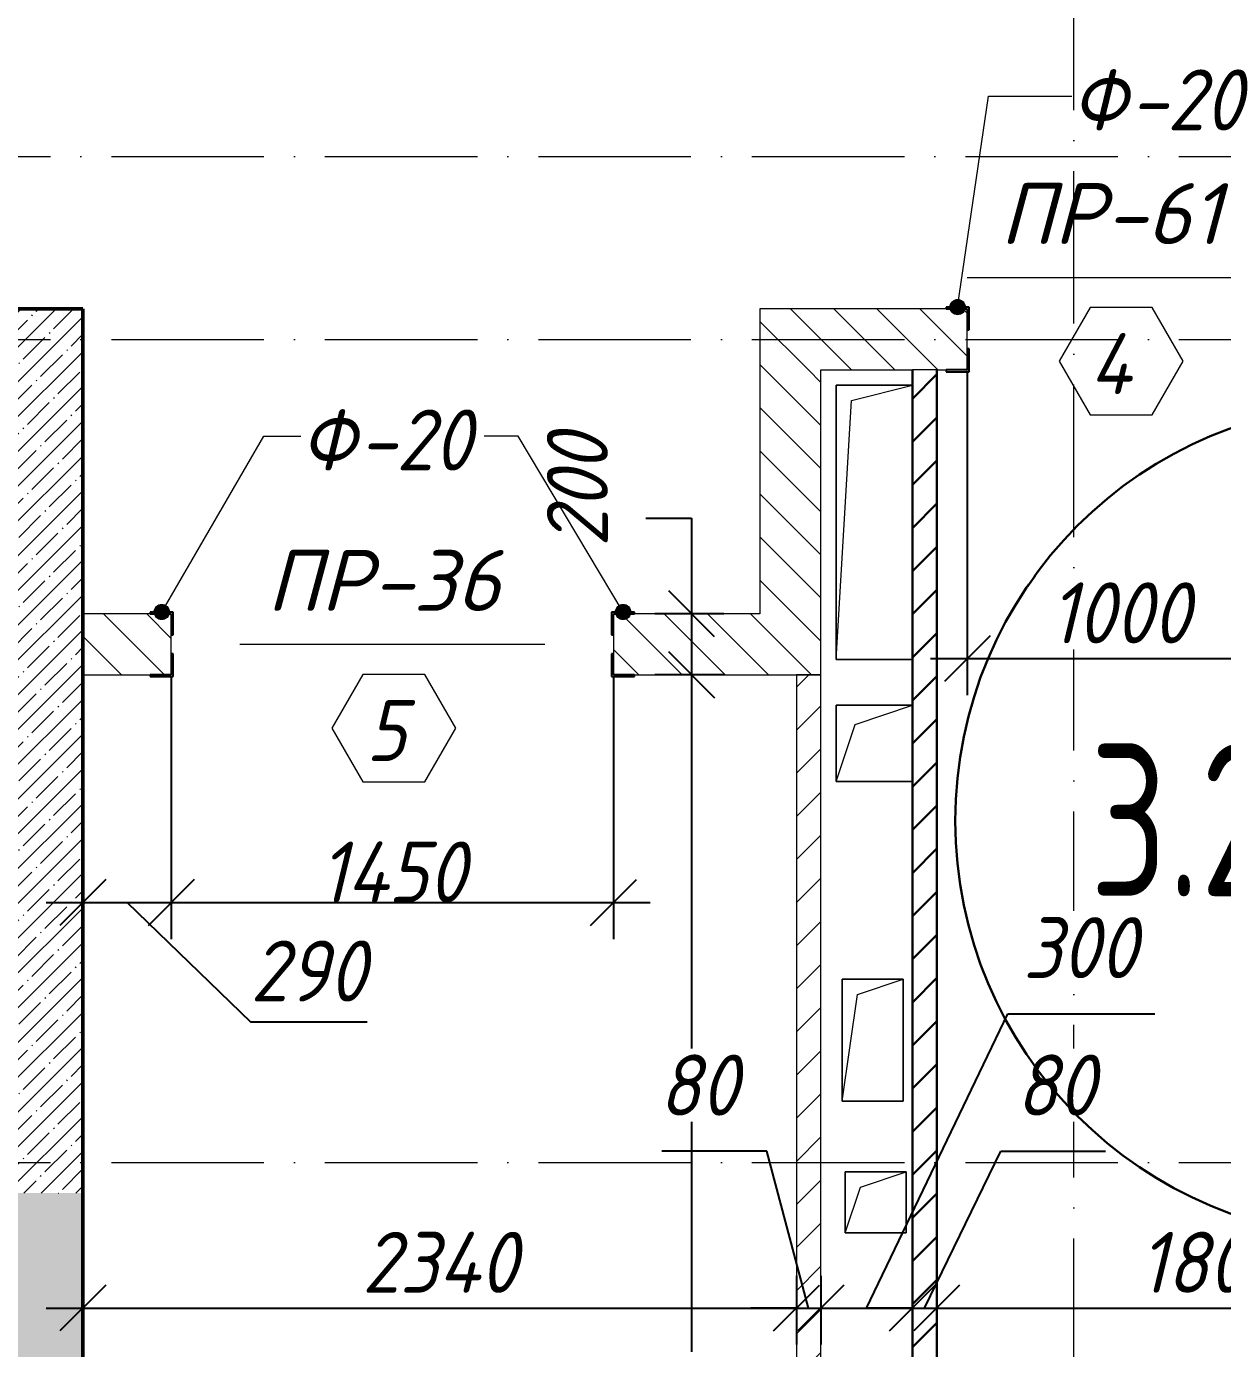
# Model space of a CAD drawing. Header units: millimetres. Extents: x -269418 to 201924, y -5890 to 98643.
# Drawn here: x 89425 to 93347, y 7190 to 11527 of the extents above; entities that cross this region are included whole.
import ezdxf

# ---------------------------------------------------------------- set-up
doc = ezdxf.new("R2010")
doc.units = ezdxf.units.MM
doc.linetypes.add('50_200_ШТРИХ_1Т_ш5_п1_п1_', pattern=[700, 500, -100, 0, -100])
for name, color, linetype, lineweight in [('1) ПГП Зеленый', 2, 'Continuous', 30), ('A-ANNO-DIMS', 7, 'Continuous', 9), ('A-AREA-IDEN', 7, 'Continuous', 9), ('A-DOOR-IDEN', 7, 'Continuous', 9), ('A-FLOR', 7, 'Continuous', 9), ('A-GENM', 7, 'Continuous', 9), ('A-GENM-1', 7, 'Continuous', 25), ('A-GENM-IDEN', 7, 'Continuous', 9), ('A-WALL-3', 7, 'Continuous', 50), ('A-WALL-PATT-2', 7, 'Continuous', 5), ('Оси-1', 7, '50_200_ШТРИХ_1Т_ш5_п1_п1_', 9)]:
    doc.layers.add(name, color=color, linetype=linetype, lineweight=lineweight)
for name, color, linetype, lineweight, true_color in [('A-WALL-4', 7, 'Continuous', 5, 0x008000), ('A-WALL-FNSH-2', 7, 'Continuous', 13, 0xce0000), ('A-WALL-FNSH-3', 7, 'Continuous', 13, 0x008000), ('A-WALL-PATT-1', 7, 'Continuous', 5, 0xce0000), ('A-WALL-PATT-3', 7, 'Continuous', 5, 0x008000)]:
    doc.layers.add(name, color=color, linetype=linetype, lineweight=lineweight, true_color=true_color)
doc.styles.add('ISOCPEUR_I_2', font='isocpeui.ttf', dxfattribs={"width": 0.9, "height": 200})
doc.styles.add('ISOCPEUR_I_4', font='isocpeui.ttf', dxfattribs={"height": 200})
doc.styles.add('СПДС', font='ГОСТ тип А.ttf', dxfattribs={"width": 0.9})
doc.dimstyles.new('ISO-2_0_0_9К_СРЕДНИЙ', dxfattribs={"dimscale": 304.8, "dimtxt": 199.196235, "dimasz": 0.492126, "dimexe": 0.393701, "dimexo": 0, "dimgap": 0, "dimtad": 1, "dimdec": 0, "dimzin": 0, "dimdsep": 46, "dimtxsty": 'ISOCPEUR_I_2', "dimblk1": 'OBLIQUE', "dimblk2": 'OBLIQUE', "dimsah": 1, "dimcen": 0.09, "dimdle": 0.393701, "dimazin": 0, "dimtfac": 1, "dimtdec": 4, "dimtix": 1, "dimtmove": 2, "dimatfit": 3, "dimfxl": 1, "dimtvp": 1, "dimtolj": 1, "dimtzin": 0, "dimarcsym": 2})
doc.dimstyles.new('ISO-2_0_0_9К_СРЕДНИЙ_1', dxfattribs={"dimscale": 304.8, "dimtxt": 199.196235, "dimasz": 0.492126, "dimexe": 0.393701, "dimexo": 0, "dimgap": 0, "dimtad": 1, "dimdec": 0, "dimzin": 0, "dimdsep": 46, "dimtxsty": 'ISOCPEUR_I_2', "dimblk1": 'OBLIQUE', "dimblk2": 'OBLIQUE', "dimsah": 1, "dimcen": 0.09, "dimdle": 0.393701, "dimazin": 0, "dimtfac": 1, "dimtdec": 4, "dimtix": 1, "dimtmove": 1, "dimatfit": 3, "dimfxl": 1, "dimtvp": 1, "dimtolj": 1, "dimtzin": 0, "dimarcsym": 2})
doc.dimstyles.new('ISO-2_0_0_9К_СРЕДНИЙ_2', dxfattribs={"dimscale": 304.8, "dimtxt": 199.196235, "dimasz": 0.492126, "dimexe": 0.393701, "dimexo": 0, "dimgap": 0, "dimtad": 1, "dimdec": 0, "dimzin": 0, "dimdsep": 46, "dimtxsty": 'ISOCPEUR_I_2', "dimblk1": 'OBLIQUE', "dimblk2": 'OBLIQUE', "dimsah": 1, "dimcen": 0.09, "dimdle": 0.393701, "dimazin": 0, "dimtfac": 1, "dimtdec": 4, "dimtix": 1, "dimtmove": 0, "dimatfit": 3, "dimfxl": 1, "dimtvp": 1, "dimtolj": 1, "dimtzin": 0, "dimarcsym": 2})
doc.dimstyles.new('ISO-2_0_0_9К_СРЕДНИЙ_ФОН', dxfattribs={"dimscale": 304.8, "dimtxt": 199.196235, "dimasz": 0.492126, "dimexe": 0.393701, "dimexo": 0, "dimgap": 0.164042, "dimtad": 1, "dimdec": 0, "dimdsep": 46, "dimtxsty": 'ISOCPEUR_I_2', "dimblk1": 'OBLIQUE', "dimblk2": 'OBLIQUE', "dimsah": 1, "dimcen": 0.09, "dimdle": 0.393701, "dimazin": 0, "dimtfac": 1, "dimtdec": 4, "dimtix": 1, "dimtmove": 0, "dimatfit": 3, "dimfxl": 1, "dimtvp": 1, "dimtfill": 1, "dimtolj": 1, "dimtzin": 0, "dimarcsym": 2})
doc.dimstyles.new('ISO-2_0_0_9К_СРЕДНИЙ_ФОН_1', dxfattribs={"dimscale": 304.8, "dimtxt": 199.196235, "dimasz": 0.492126, "dimexe": 0.393701, "dimexo": 0, "dimgap": 0.164042, "dimtad": 1, "dimdec": 0, "dimdsep": 46, "dimtxsty": 'ISOCPEUR_I_2', "dimblk1": 'OBLIQUE', "dimblk2": 'OBLIQUE', "dimsah": 1, "dimcen": 0.09, "dimdle": 0.393701, "dimazin": 0, "dimtfac": 1, "dimtdec": 4, "dimtix": 1, "dimtmove": 1, "dimatfit": 3, "dimfxl": 1, "dimtvp": 1, "dimtfill": 1, "dimtolj": 1, "dimtzin": 0, "dimarcsym": 2})
pattern_1 = [(45, (0, 0), (-70.71068, 70.71068), [])]
pattern_2 = [(45, (0, 0), (-57.024626, 57.024626), []), (45, (57.025, 0), (-57.024626, 57.024626), [100.806, -20.161, 3.353, -16.808])]
pattern_3 = [(135, (0, 0), (-70.71068, -70.71068), [])]

# ---------------------------------------------------------------- blocks, each defined once
blk = doc.blocks.new('AR_Отверстие прямоугольное _в плите_ - AR_Отверстие прямоугольное _в плите_-27108365-АР1_1_Кладочный план 3 этажа')
at = {"layer": 'A-GENM'}
for p, q in [((125, 450), (-125, 450)), ((-125, 450), (-125, -450)), ((-75, 400), (125, 450)), ((-125, -450), (-75, 400)), ((-125, -450), (125, -450))]:
    blk.add_line(p, q, dxfattribs=at)
blk = doc.blocks.new('AR_Отверстие прямоугольное _в плите_ - AR_Отверстие прямоугольное _в плите_-24546047-АР1_1_Кладочный план 3 этажа')
at = {"layer": 'A-GENM'}
for p, q in [((100, 200), (-100, 200)), ((-100, 200), (-100, -200)), ((-50, 150), (100, 200)), ((100, -200), (100, 200)), ((-100, -200), (-50, 150)), ((-100, -200), (100, -200))]:
    blk.add_line(p, q, dxfattribs=at)
blk = doc.blocks.new('AR_Отверстие прямоугольное _в плите_ - AR_Отверстие прямоугольное _в плите_-V37-АР1_1_Кладочный план 3 этажа')
at = {"layer": 'A-GENM'}
for p, q in [((100, 100), (-100, 100)), ((-100, 100), (-100, -100)), ((-50, 50), (100, 100)), ((100, -100), (100, 100)), ((-100, -100), (-50, 50)), ((-100, -100), (100, -100))]:
    blk.add_line(p, q, dxfattribs=at)
blk = doc.blocks.new('AR_Отверстие прямоугольное _в плите_ - AR_Отверстие прямоугольное _в плите_-24524709-АР1_1_Кладочный план 3 этажа')
at = {"layer": 'A-GENM'}
for p, q in [((125, 125), (-125, 125)), ((-125, 125), (-125, -125)), ((-62.5, 62.5), (125, 125)), ((-125, -125), (-62.5, 62.5)), ((-125, -125), (125, -125))]:
    blk.add_line(p, q, dxfattribs=at)
blk = doc.blocks.new('Фахверк_СКБ_Уголок - Ф-20_200х3960 h-28533880-АР1_1_Кладочный план 3 этажа')
at = {"layer": 'A-GENM-1'}
for p, q in [((200, 156), (125, 156)), ((125, 156), (125, 81)), ((131, 81), (131, 150)), ((131, 150), (200, 150)), ((200, 150), (200, 156)), ((125, 81), (131, 81)), ((131, 19), (125, 19)), ((125, 19), (125, -56)), ((131, -50), (131, 19)), ((125, -56), (200, -56)), ((200, -50), (131, -50)), ((200, -56), (200, -50))]:
    blk.add_line(p, q, dxfattribs=at)
blk = doc.blocks.new('_Oblique')
at = {"color": 0, "linetype": 'ByBlock', "lineweight": -2}
blk.add_line((-0.5, -0.5), (0.5, 0.5), dxfattribs=at)
blk = doc.blocks.new('DIMBLOCK82-АР1_1_Кладочный план 3 этажа')
at = {"layer": 'A-ANNO-DIMS', "color": 0, "lineweight": -2, "transparency": 16777216}
for p, q in [((91456, 9914.3), (91606, 9914.3)), ((91606, 9914.3), (91606, 9600)), ((91606, 9720), (91606, 9280)), ((91712.1, 9600), (91486, 9600)), ((91712.1, 9400), (91486, 9400))]:
    blk.add_line(p, q, dxfattribs=at)
at = {"layer": 'Defpoints', "color": 0, "transparency": 16777216}
for p in [(91712.1, 9600), (91606, 9400), (91712.1, 9400)]:
    blk.add_point(p, dxfattribs=at)
at = {"layer": 'A-ANNO-DIMS', "color": 0, "lineweight": -2, "transparency": 16777216, "xscale": 150, "yscale": 150, "zscale": 150}
for p, rotation in [((91606, 9600), 90), ((91606, 9400), 270)]:
    blk.add_blockref('_Oblique', p, dxfattribs=dict(at, rotation=rotation))
at = {"layer": 'A-ANNO-DIMS', "color": 0, "transparency": 16777216, "insert": (91131.5, 9820), "char_height": 200, "width": 455.087, "attachment_point": 1, "rotation": 90, "line_spacing_factor": 1.149209, "style": 'ISOCPEUR_I_2'}
blk.add_mtext('\\A1;200', dxfattribs=at)
blk = doc.blocks.new('DIMBLOCK83-АР1_1_Кладочный план 3 этажа')
at = {"layer": 'A-ANNO-DIMS', "color": 0, "lineweight": -2, "transparency": 16777216}
for p, q in [((91606, 9520), (91606, 7179.7)), ((91712.1, 9400), (91486, 9400)), ((91606, 5060), (91606, 6658)), ((91945.5, 5180), (91486, 5180))]:
    blk.add_line(p, q, dxfattribs=at)
at = {"layer": 'Defpoints', "color": 0, "transparency": 16777216}
for p in [(91712.1, 9400), (91606, 5180), (91945.5, 5180)]:
    blk.add_point(p, dxfattribs=at)
at = {"layer": 'A-ANNO-DIMS', "color": 0, "lineweight": -2, "transparency": 16777216, "xscale": 150, "yscale": 150, "zscale": 150}
for p, rotation in [((91606, 9400), 90), ((91606, 5180), 270)]:
    blk.add_blockref('_Oblique', p, dxfattribs=dict(at, rotation=rotation))
at = {"layer": 'A-ANNO-DIMS', "color": 0, "transparency": 16777216, "insert": (91344.7, 6606.3), "char_height": 200, "width": 625.17, "attachment_point": 1, "rotation": 90, "line_spacing_factor": 1.149209, "style": 'ISOCPEUR_I_2'}
blk.add_mtext('\\A1;4220', dxfattribs=at)
blk = doc.blocks.new('DIMBLOCK86-АР1_1_Кладочный план 3 этажа')
at = {"layer": 'A-ANNO-DIMS', "color": 0, "lineweight": -2, "transparency": 16777216}
for p, q in [((89610, 7429.1), (89610, 7203.1)), ((91950, 7429.1), (91950, 7203.1)), ((89490, 7323.1), (92070, 7323.1))]:
    blk.add_line(p, q, dxfattribs=at)
at = {"layer": 'Defpoints', "color": 0, "transparency": 16777216}
for p in [(89610, 7429.1), (91950, 7429.1), (91950, 7323.1)]:
    blk.add_point(p, dxfattribs=at)
at = {"layer": 'A-ANNO-DIMS', "color": 0, "lineweight": -2, "transparency": 16777216, "xscale": 150, "yscale": 150, "zscale": 150, "rotation": 180}
blk.add_blockref('_Oblique', (89610, 7323.1), dxfattribs=at)
at = {"layer": 'A-ANNO-DIMS', "color": 0, "lineweight": -2, "transparency": 16777216, "xscale": 150, "yscale": 150, "zscale": 150}
blk.add_blockref('_Oblique', (91950, 7323.1), dxfattribs=at)
at = {"layer": 'A-ANNO-DIMS', "color": 0, "transparency": 16777216, "insert": (90780, 7473.1), "char_height": 200, "width": 625.17, "attachment_point": 5, "style": 'ISOCPEUR_I_2', "bg_fill": 3, "box_fill_scale": 1.1, "bg_fill_color": 256, "bg_fill_true_color": 13158600, "bg_fill_transparency": 0}
blk.add_mtext('\\A1;2340', dxfattribs=at)
blk = doc.blocks.new('DIMBLOCK87-АР1_1_Кладочный план 3 этажа')
at = {"layer": 'A-ANNO-DIMS', "color": 0, "lineweight": -2, "transparency": 16777216}
for p, q in [((91852.4, 7837.8), (91508.6, 7837.8)), ((91990, 7323.1), (91852.4, 7837.8)), ((91950, 7429.1), (91950, 7203.1)), ((92030, 7429.1), (92030, 7203.1)), ((91950, 7323.1), (91800, 7323.1)), ((91950, 7323.1), (92030, 7323.1)), ((91950, 7323.1), (92030, 7323.1)), ((92030, 7323.1), (92180, 7323.1))]:
    blk.add_line(p, q, dxfattribs=at)
at = {"layer": 'Defpoints', "color": 0, "transparency": 16777216}
for p in [(91950, 7429.1), (92030, 7429.1), (92030, 7323.1)]:
    blk.add_point(p, dxfattribs=at)
at = {"layer": 'A-ANNO-DIMS', "color": 0, "lineweight": -2, "transparency": 16777216, "xscale": 150, "yscale": 150, "zscale": 150}
blk.add_blockref('_Oblique', (91950, 7323.1), dxfattribs=at)
at = {"layer": 'A-ANNO-DIMS', "color": 0, "lineweight": -2, "transparency": 16777216, "xscale": 150, "yscale": 150, "zscale": 150, "rotation": 180}
blk.add_blockref('_Oblique', (92030, 7323.1), dxfattribs=at)
at = {"layer": 'A-ANNO-DIMS', "color": 0, "transparency": 16777216, "insert": (91499, 8154.4), "char_height": 200, "width": 303.391, "attachment_point": 1, "line_spacing_factor": 1.149209, "style": 'ISOCPEUR_I_2', "bg_fill": 3, "box_fill_scale": 1.1, "bg_fill_color": 256, "bg_fill_true_color": 13158600, "bg_fill_transparency": 0}
blk.add_mtext('\\A1;80', dxfattribs=at)
blk = doc.blocks.new('DIMBLOCK88-АР1_1_Кладочный план 3 этажа')
at = {"layer": 'A-ANNO-DIMS', "color": 0, "lineweight": -2, "transparency": 16777216}
for p, q in [((92180, 7323.1), (92642.9, 8288.5)), ((92642.9, 8288.5), (93125.3, 8288.5)), ((92030, 7429.1), (92030, 7203.1)), ((92330, 7429.1), (92330, 7203.1)), ((91910, 7323.1), (92450, 7323.1))]:
    blk.add_line(p, q, dxfattribs=at)
at = {"layer": 'Defpoints', "color": 0, "transparency": 16777216}
for p in [(92030, 7429.1), (92330, 7429.1), (92330, 7323.1)]:
    blk.add_point(p, dxfattribs=at)
at = {"layer": 'A-ANNO-DIMS', "color": 0, "lineweight": -2, "transparency": 16777216, "xscale": 150, "yscale": 150, "zscale": 150, "rotation": 180}
blk.add_blockref('_Oblique', (92030, 7323.1), dxfattribs=at)
at = {"layer": 'A-ANNO-DIMS', "color": 0, "lineweight": -2, "transparency": 16777216, "xscale": 150, "yscale": 150, "zscale": 150}
blk.add_blockref('_Oblique', (92330, 7323.1), dxfattribs=at)
at = {"layer": 'A-ANNO-DIMS', "color": 0, "transparency": 16777216, "insert": (92692.9, 8605.2), "char_height": 200, "width": 455.087, "attachment_point": 1, "line_spacing_factor": 1.149209, "style": 'ISOCPEUR_I_2', "bg_fill": 3, "box_fill_scale": 1.1, "bg_fill_color": 256, "bg_fill_true_color": 13158600, "bg_fill_transparency": 0}
blk.add_mtext('\\A1;300', dxfattribs=at)
blk = doc.blocks.new('DIMBLOCK89-АР1_1_Кладочный план 3 этажа')
at = {"layer": 'A-ANNO-DIMS', "color": 0, "lineweight": -2, "transparency": 16777216}
for p, q in [((92370, 7323.1), (92619.9, 7837.8)), ((92619.9, 7837.8), (92963.7, 7837.8)), ((92330, 7429.1), (92330, 7203.1)), ((92410, 7429.1), (92410, 7203.1)), ((92330, 7323.1), (92180, 7323.1)), ((92330, 7323.1), (92410, 7323.1)), ((92330, 7323.1), (92410, 7323.1)), ((92410, 7323.1), (92560, 7323.1))]:
    blk.add_line(p, q, dxfattribs=at)
at = {"layer": 'Defpoints', "color": 0, "transparency": 16777216}
for p in [(92330, 7429.1), (92410, 7429.1), (92410, 7323.1)]:
    blk.add_point(p, dxfattribs=at)
at = {"layer": 'A-ANNO-DIMS', "color": 0, "lineweight": -2, "transparency": 16777216, "xscale": 150, "yscale": 150, "zscale": 150}
blk.add_blockref('_Oblique', (92330, 7323.1), dxfattribs=at)
at = {"layer": 'A-ANNO-DIMS', "color": 0, "lineweight": -2, "transparency": 16777216, "xscale": 150, "yscale": 150, "zscale": 150, "rotation": 180}
blk.add_blockref('_Oblique', (92410, 7323.1), dxfattribs=at)
at = {"layer": 'A-ANNO-DIMS', "color": 0, "transparency": 16777216, "insert": (92669.9, 8154.4), "char_height": 200, "width": 303.391, "attachment_point": 1, "line_spacing_factor": 1.149209, "style": 'ISOCPEUR_I_2', "bg_fill": 3, "box_fill_scale": 1.1, "bg_fill_color": 256, "bg_fill_true_color": 13158600, "bg_fill_transparency": 0}
blk.add_mtext('\\A1;80', dxfattribs=at)
blk = doc.blocks.new('DIMBLOCK90-АР1_1_Кладочный план 3 этажа')
at = {"layer": 'A-ANNO-DIMS', "color": 0, "lineweight": -2, "transparency": 16777216}
for p, q in [((92410, 7429.1), (92410, 7203.1)), ((94210, 7429.1), (94210, 7203.1)), ((92290, 7323.1), (94330, 7323.1))]:
    blk.add_line(p, q, dxfattribs=at)
at = {"layer": 'Defpoints', "color": 0, "transparency": 16777216}
for p in [(92410, 7429.1), (94210, 7429.1), (94210, 7323.1)]:
    blk.add_point(p, dxfattribs=at)
at = {"layer": 'A-ANNO-DIMS', "color": 0, "lineweight": -2, "transparency": 16777216, "xscale": 150, "yscale": 150, "zscale": 150, "rotation": 180}
blk.add_blockref('_Oblique', (92410, 7323.1), dxfattribs=at)
at = {"layer": 'A-ANNO-DIMS', "color": 0, "lineweight": -2, "transparency": 16777216, "xscale": 150, "yscale": 150, "zscale": 150}
blk.add_blockref('_Oblique', (94210, 7323.1), dxfattribs=at)
at = {"layer": 'A-ANNO-DIMS', "color": 0, "transparency": 16777216, "insert": (93310, 7473.1), "char_height": 200, "width": 560.814, "attachment_point": 5, "style": 'ISOCPEUR_I_2', "bg_fill": 3, "box_fill_scale": 1.1, "bg_fill_color": 256, "bg_fill_true_color": 13158600, "bg_fill_transparency": 0}
blk.add_mtext('\\A1;1800', dxfattribs=at)
blk = doc.blocks.new('DIMBLOCK106-АР1_1_Кладочный план 3 этажа')
at = {"layer": 'A-ANNO-DIMS', "color": 0, "lineweight": -2, "transparency": 16777216}
for p, q in [((92510, 10397), (92510, 9333.2)), ((93510, 10400), (93510, 9333.2)), ((92390, 9453.2), (93630, 9453.2))]:
    blk.add_line(p, q, dxfattribs=at)
at = {"layer": 'Defpoints', "color": 0, "transparency": 16777216}
for p in [(92510, 10397), (93510, 10400), (93510, 9453.2)]:
    blk.add_point(p, dxfattribs=at)
at = {"layer": 'A-ANNO-DIMS', "color": 0, "lineweight": -2, "transparency": 16777216, "xscale": 150, "yscale": 150, "zscale": 150, "rotation": 180}
blk.add_blockref('_Oblique', (92510, 9453.2), dxfattribs=at)
at = {"layer": 'A-ANNO-DIMS', "color": 0, "lineweight": -2, "transparency": 16777216, "xscale": 150, "yscale": 150, "zscale": 150}
blk.add_blockref('_Oblique', (93510, 9453.2), dxfattribs=at)
at = {"layer": 'A-ANNO-DIMS', "color": 0, "transparency": 16777216, "insert": (93010, 9603.2), "char_height": 200, "width": 560.814, "attachment_point": 5, "style": 'ISOCPEUR_I_2', "bg_fill": 3, "box_fill_scale": 1.1, "bg_fill_color": 256, "bg_fill_true_color": 13158600, "bg_fill_transparency": 0}
blk.add_mtext('\\A1;1000', dxfattribs=at)
blk = doc.blocks.new('DIMBLOCK136-АР1_1_Кладочный план 3 этажа')
at = {"layer": 'A-ANNO-DIMS', "color": 0, "lineweight": -2, "transparency": 16777216}
for p, q in [((89900, 9392), (89900, 8533.2)), ((89610, 8759.3), (89610, 8533.2)), ((89490, 8653.2), (90020, 8653.2)), ((89755, 8653.2), (90159.4, 8262)), ((90159.4, 8262), (90541.8, 8262))]:
    blk.add_line(p, q, dxfattribs=at)
at = {"layer": 'Defpoints', "color": 0, "transparency": 16777216}
for p in [(89900, 9392), (89610, 8759.3), (89900, 8653.2)]:
    blk.add_point(p, dxfattribs=at)
at = {"layer": 'A-ANNO-DIMS', "color": 0, "lineweight": -2, "transparency": 16777216, "xscale": 150, "yscale": 150, "zscale": 150, "rotation": 180}
blk.add_blockref('_Oblique', (89610, 8653.2), dxfattribs=at)
at = {"layer": 'A-ANNO-DIMS', "color": 0, "lineweight": -2, "transparency": 16777216, "xscale": 150, "yscale": 150, "zscale": 150}
blk.add_blockref('_Oblique', (89900, 8653.2), dxfattribs=at)
at = {"layer": 'A-ANNO-DIMS', "color": 0, "transparency": 16777216, "insert": (90159.4, 8528.6), "char_height": 200, "width": 455.087, "attachment_point": 1, "line_spacing_factor": 1.149209, "style": 'ISOCPEUR_I_2'}
blk.add_mtext('\\A1;290', dxfattribs=at)
blk = doc.blocks.new('DIMBLOCK137-АР1_1_Кладочный план 3 этажа')
at = {"layer": 'A-ANNO-DIMS', "color": 0, "lineweight": -2, "transparency": 16777216}
for p, q in [((89900, 9392), (89900, 8533.2)), ((91350, 9392), (91350, 8533.2)), ((89780, 8653.2), (91470, 8653.2))]:
    blk.add_line(p, q, dxfattribs=at)
at = {"layer": 'Defpoints', "color": 0, "transparency": 16777216}
for p in [(89900, 9392), (91350, 9392), (91350, 8653.2)]:
    blk.add_point(p, dxfattribs=at)
at = {"layer": 'A-ANNO-DIMS', "color": 0, "lineweight": -2, "transparency": 16777216, "xscale": 150, "yscale": 150, "zscale": 150, "rotation": 180}
blk.add_blockref('_Oblique', (89900, 8653.2), dxfattribs=at)
at = {"layer": 'A-ANNO-DIMS', "color": 0, "lineweight": -2, "transparency": 16777216, "xscale": 150, "yscale": 150, "zscale": 150}
blk.add_blockref('_Oblique', (91350, 8653.2), dxfattribs=at)
at = {"layer": 'A-ANNO-DIMS', "color": 0, "transparency": 16777216, "insert": (90625, 8753.2), "char_height": 200, "width": 579.201, "attachment_point": 5, "style": 'ISOCPEUR_I_2'}
blk.add_mtext('\\A1;1450', dxfattribs=at)
blk = doc.blocks.new('AAR_СКБ_Марка_Двери_Перемычка и проем - Марка перемычки и проема-25306769-АР1_1_Кладочный план 3 этажа')
at = {"layer": 'A-DOOR-IDEN'}
for p, q in [((-5, 0), (5, 0)), ((-0.968, -0.984), (-1.986, -2.747)), ((1.067, -0.984), (-0.968, -0.984)), ((2.085, -2.747), (1.067, -0.984)), ((-1.986, -2.747), (-0.968, -4.509)), ((1.067, -4.509), (2.085, -2.747)), ((-0.968, -4.509), (1.067, -4.509))]:
    blk.add_line(p, q, dxfattribs=at)

msp = doc.modelspace()

# ---------------------------------------------------------------- hatches: boundary and pattern name
at = {"layer": '1) ПГП Зеленый'}
h = msp.add_hatch(dxfattribs=at)
h.set_pattern_fill('FP_5', color=256, style=0, pattern_type=2)
h.set_pattern_definition(pattern_1)
h.paths.add_polyline_path([(92330, 6700), (92410, 6700), (92410, 10400), (92330, 10400), (92330, 8081.9)], flags=0)
at = {"layer": 'A-GENM-IDEN'}
h = msp.add_hatch(color=256, dxfattribs=at)
edge = h.paths.add_edge_path(flags=0)
edge.add_arc((92478.5, 10606), 25, 0, 360)
h = msp.add_hatch(color=256, dxfattribs=at)
edge = h.paths.add_edge_path(flags=0)
edge.add_arc((89868.5, 9606), 25, 0, 360)
h = msp.add_hatch(color=256, dxfattribs=at)
edge = h.paths.add_edge_path(flags=0)
edge.add_arc((91381.5, 9606), 25, 0, 360)
at = {"layer": 'A-WALL-PATT-1'}
h = msp.add_hatch(dxfattribs=at)
h.set_pattern_fill('FP_1', color=256, style=0, pattern_type=2)
h.set_pattern_definition(pattern_3)
h.paths.add_polyline_path([(107130, 10400), (107130, 10600), (105096, 10600), (105096, 10400), (105165, 10400)], flags=0)
h.paths.add_polyline_path([(101831.3, 10400), (103645, 10400), (103645, 10600), (101610, 10600), (101610, 10400)], flags=0)
h.paths.add_polyline_path([(94210, 10400), (94210, 10600), (93510, 10600), (93510, 10400), (93708.2, 10400)], flags=0)
h.paths.add_polyline_path([(91830, 10400), (92510, 10400), (92510, 10600), (91830, 10600)], flags=0)
h = msp.add_hatch(dxfattribs=at)
h.set_pattern_fill('FP_1', color=256, style=0, pattern_type=2)
h.set_pattern_definition(pattern_3)
h.paths.add_polyline_path([(91830, 9600), (92030, 9600), (92030, 10400), (91830, 10400)], flags=0)
h = msp.add_hatch(dxfattribs=at)
h.set_pattern_fill('FP_1', color=256, style=0, pattern_type=2)
h.set_pattern_definition(pattern_3)
h.paths.add_polyline_path([(89610, 9400), (89900, 9400), (89900, 9600), (89610, 9600), (89610, 9511.9)], flags=0)
h.paths.add_polyline_path([(91419, 9400), (92030, 9400), (92030, 9600), (91350, 9600), (91350, 9400)], flags=0)
at = {"layer": 'A-WALL-PATT-2'}
h = msp.add_hatch(dxfattribs=at)
h.set_pattern_fill('FP_4', color=256, style=0, pattern_type=2)
h.set_pattern_definition(pattern_2)
h.paths.add_polyline_path([(89360, 7700), (89610, 7700), (89610, 10600), (89360, 10600), (89360, 9511.9)], flags=0)
h = msp.add_hatch(dxfattribs=at)
h.set_pattern_fill('FP_4', color=256, style=0, pattern_type=2)
h.set_pattern_definition(pattern_2)
h.paths.add_polyline_path([(89360, 100), (89610, 100), (89610, 7700), (89360, 7700), (89360, 932.1)], flags=0)
at = {"layer": 'A-WALL-PATT-3'}
h = msp.add_hatch(dxfattribs=at)
h.set_pattern_fill('FP_5', color=256, style=0, pattern_type=2)
h.set_pattern_definition(pattern_1)
h.paths.add_polyline_path([(92030, 100), (92030, 3690), (92022.6, 3690), (92022.6, 3725.5), (91957.4, 3725.5), (91957.4, 3690), (91950, 3690), (91950, 106), (91999, 106), (91999, 100)], flags=0)
h.paths.add_polyline_path([(91957.4, 5184.5), (92022.6, 5184.5), (92022.6, 5220), (92030, 5220), (92030, 9400), (91950, 9400), (91950, 5220), (91957.4, 5220)], flags=0)

# ---------------------------------------------------------------- linework, layer by layer
at = {"layer": '1) ПГП Зеленый'}
for p, q in [((92330, 10400), (92330, 6700)), ((92410, 6700), (92410, 10400))]:
    msp.add_line(p, q, dxfattribs=at)
at = {"layer": 'A-FLOR'}
for p, q in [((92080, 10350), (92330, 10350)), ((92080, 9450), (92080, 10350)), ((92330, 9450), (92080, 9450)), ((92080, 9300), (92330, 9300)), ((92080, 9050), (92080, 9300)), ((92330, 9050), (92080, 9050)), ((92100, 8402), (92300, 8402)), ((92100, 8002), (92100, 8402)), ((92300, 8402), (92300, 8002)), ((92300, 8002), (92100, 8002)), ((92110, 7770), (92310, 7770)), ((92110, 7570), (92110, 7770)), ((92310, 7770), (92310, 7570)), ((92310, 7570), (92110, 7570))]:
    msp.add_line(p, q, dxfattribs=at)
at = {"layer": 'A-GENM-IDEN'}
for p, q in [((92478.5, 10606), (92579.8, 11297.9)), ((92579.8, 11297.9), (92852.6, 11297.9)), ((89868.5, 9606), (90203.9, 10182.6)), ((90203.9, 10182.6), (90324.3, 10182.6)), ((91037.1, 10182.6), (90925.7, 10182.6)), ((91381.5, 9606), (91037.1, 10182.6))]:
    msp.add_line(p, q, dxfattribs=at)
for centre in [(92478.5, 10606), (89868.5, 9606), (91381.5, 9606)]:
    msp.add_circle(centre, 25, dxfattribs=at)
at = {"layer": 'A-WALL-3'}
for p, q in [((89610, 10600), (89360, 10600)), ((89610, 150), (89610, 10600))]:
    msp.add_line(p, q, dxfattribs=at)
at = {"layer": 'A-WALL-4'}
msp.add_line((92410, 10400), (92330, 10400), dxfattribs=at)
at = {"layer": 'A-WALL-FNSH-2'}
for p, q in [((92441, 10600), (91830, 10600)), ((91830, 10600), (91830, 9600)), ((92510, 10469), (92510, 10531)), ((92030, 10400), (92330, 10400)), ((92030, 9400), (92030, 10400)), ((92410, 10400), (92441, 10400)), ((89831, 9600), (89610, 9600)), ((91830, 9600), (91419, 9600)), ((89900, 9469), (89900, 9531)), ((91350, 9531), (91350, 9469)), ((89610, 9400), (89831, 9400)), ((91419, 9400), (92030, 9400))]:
    msp.add_line(p, q, dxfattribs=at)
at = {"layer": 'A-WALL-FNSH-3'}
for p, q in [((91950, 9400), (91950, 5220)), ((92030, 9400), (91950, 9400)), ((92030, 6700), (92030, 9400))]:
    msp.add_line(p, q, dxfattribs=at)
at = {"layer": 'Оси-1'}
for p, q in [((92860, -4150), (92860, 28636.9)), ((-6210, 11100), (125951.6, 11100)), ((-6210, 10500), (125951.6, 10500)), ((-6210, 7800), (125951.6, 7800))]:
    msp.add_line(p, q, dxfattribs=at)

# ---------------------------------------------------------------- block references
at = {"layer": 'A-DOOR-IDEN', "xscale": 99.99999999999993, "yscale": 99.99999999999993, "zscale": 99.99999999999993}
msp.add_blockref('AAR_СКБ_Марка_Двери_Перемычка и проем - Марка перемычки и проема-25306769-АР1_1_Кладочный план 3 этажа', (90625, 9500), dxfattribs=at)
at = {"layer": 'A-GENM'}
for name, p in [('AR_Отверстие прямоугольное _в плите_ - AR_Отверстие прямоугольное _в плите_-27108365-АР1_1_Кладочный план 3 этажа', (92205, 9900)), ('AR_Отверстие прямоугольное _в плите_ - AR_Отверстие прямоугольное _в плите_-24524709-АР1_1_Кладочный план 3 этажа', (92205, 9175)), ('AR_Отверстие прямоугольное _в плите_ - AR_Отверстие прямоугольное _в плите_-24546047-АР1_1_Кладочный план 3 этажа', (92200, 8202)), ('AR_Отверстие прямоугольное _в плите_ - AR_Отверстие прямоугольное _в плите_-V37-АР1_1_Кладочный план 3 этажа', (92210, 7670))]:
    msp.add_blockref(name, p, dxfattribs=at)
at = {"layer": 'A-GENM-1', "rotation": 180}
for p in [(92641, 10550), (90031, 9550)]:
    msp.add_blockref('Фахверк_СКБ_Уголок - Ф-20_200х3960 h-28533880-АР1_1_Кладочный план 3 этажа', p, dxfattribs=at)
at = {"layer": 'A-GENM-1'}
msp.add_blockref('Фахверк_СКБ_Уголок - Ф-20_200х3960 h-28533880-АР1_1_Кладочный план 3 этажа', (91219, 9450), dxfattribs=at)

# ---------------------------------------------------------------- texts
at = {"layer": 'A-AREA-IDEN', "insert": (92911.8, 9173.7), "char_height": 500, "width": 1370.886, "attachment_point": 1, "style": 'СПДС'}
msp.add_mtext('3.24', dxfattribs=at)
at = {"layer": 'A-DOOR-IDEN', "insert": (90538.8, 9317.4), "char_height": 200, "width": 158.734, "attachment_point": 1, "style": 'ISOCPEUR_I_2'}
msp.add_mtext('\\fISOCPEUR|b0|i1|c204|p34|;\\W.9;5', dxfattribs=at)
at = {"layer": 'A-GENM-IDEN', "char_height": 200, "attachment_point": 1}
for s, insert, width, style in [('\\fISOCPEUR|b0|i1|c204|p34|;\\W.9;Ф', (92852.6, 11385.5), 230.886, 'ISOCPEUR_I_2'), ('\\fISOCPEUR|b0|i1|c204|p34|;\\W.9;Ф', (92852.6, 11385.5), 230.886, 'ISOCPEUR_I_2'), ('-20', (93043.1, 11385.5), 476.202, 'ISOCPEUR_I_2'), ('-20', (93043.1, 11385.5), 476.202, 'ISOCPEUR_I_2'), ('ПР', (92617.2, 11012.6), 416.877, 'ISOCPEUR_I_4'), ('-61', (92961.2, 11012.6), 481.012, 'ISOCPEUR_I_4'), ('\\fISOCPEUR|b0|i1|c204|p34|;\\W.9;Ф', (90324.3, 10270.2), 230.886, 'ISOCPEUR_I_2'), ('\\fISOCPEUR|b0|i1|c204|p34|;\\W.9;Ф', (90324.3, 10270.2), 230.886, 'ISOCPEUR_I_2'), ('-20', (90514.8, 10270.2), 476.202, 'ISOCPEUR_I_2'), ('-20', (90514.8, 10270.2), 476.202, 'ISOCPEUR_I_2'), ('ПР', (90212.7, 9809.3), 416.877, 'ISOCPEUR_I_4'), ('-36', (90556.7, 9809.3), 529.114, 'ISOCPEUR_I_4')]:
    msp.add_mtext(s, dxfattribs=dict(at, insert=insert, width=width, style=style))

# ---------------------------------------------------------------- dimensions: what is measured, and where the dimension line sits
at = {"layer": 'A-ANNO-DIMS'}
for base, p1, p2, dimstyle, override, picture, middle in [((91606, 9400), (91712.1, 9600), (91712.1, 9400), 'ISO-2_0_0_9К_СРЕДНИЙ_1', {"dimpost": '<>', "dimfxl": 200}, 'DIMBLOCK82-АР1_1_Кладочный план 3 этажа', (91478.1, 9914.3)), ((91606, 5180), (91712.1, 9400), (91945.5, 5180), 'ISO-2_0_0_9К_СРЕДНИЙ', {"dimpost": '<>', "dimfxl": 4226.453142}, 'DIMBLOCK83-АР1_1_Кладочный план 3 этажа', (91478.1, 6918.8))]:
    dim = msp.add_linear_dim(base=base, p1=p1, p2=p2, angle=90, dimstyle=dimstyle, override=override, dxfattribs=at)
    dim.commit()
    dim.dimension.update_dxf_attribs({"geometry": picture, "text_midpoint": middle, "dimtype": 160, "text_rotation": 90})
dim = msp.add_linear_dim(base=(89900, 8653.2), p1=(89610, 8759.3), p2=(89900, 9392), dimstyle='ISO-2_0_0_9К_СРЕДНИЙ_1', override={"dimpost": '<>', "dimfxl": 696.029157}, dxfattribs=at)
dim.commit()
dim.dimension.update_dxf_attribs({"geometry": 'DIMBLOCK136-АР1_1_Кладочный план 3 этажа', "text_midpoint": (90159.4, 8262), "dimtype": 160})
dim = msp.add_linear_dim(base=(91350, 8653.2), p1=(89900, 9392), p2=(91350, 9392), dimstyle='ISO-2_0_0_9К_СРЕДНИЙ_2', override={"dimpost": '<>', "dimfxl": 1450}, dxfattribs=at)
dim.commit()
dim.dimension.update_dxf_attribs({"geometry": 'DIMBLOCK137-АР1_1_Кладочный план 3 этажа', "text_midpoint": (90625, 8753.2)})

# ---------------------------------------------------------------- next in the draw order: dimensions: what is measured, and where the dimension line sits
for base, p1, p2, override, picture, middle in [((93510, 9453.2), (92510, 10397), (93510, 10400), {"dimpost": '<>', "dimfxl": 1000.004645}, 'DIMBLOCK106-АР1_1_Кладочный план 3 этажа', (93010, 9603.2)), ((91950, 7323.1), (89610, 7429.1), (91950, 7429.1), {"dimpost": '<>', "dimfxl": 2340}, 'DIMBLOCK86-АР1_1_Кладочный план 3 этажа', (90780, 7473.1))]:
    dim = msp.add_linear_dim(base=base, p1=p1, p2=p2, dimstyle='ISO-2_0_0_9К_СРЕДНИЙ_ФОН', override=override, dxfattribs=at)
    dim.commit()
    dim.dimension.update_dxf_attribs({"geometry": picture, "text_midpoint": middle})

# ---------------------------------------------------------------- next in the draw order: block references
at = {"layer": 'A-DOOR-IDEN', "xscale": 99.99999999999993, "yscale": 99.99999999999993, "zscale": 99.99999999999993}
msp.add_blockref('AAR_СКБ_Марка_Двери_Перемычка и проем - Марка перемычки и проема-25306769-АР1_1_Кладочный план 3 этажа', (93010, 10703.3), dxfattribs=at)

# ---------------------------------------------------------------- next in the draw order: texts
at = {"layer": 'A-DOOR-IDEN', "insert": (92911.7, 10520.7), "char_height": 200, "width": 187.595, "attachment_point": 1, "style": 'ISOCPEUR_I_2'}
msp.add_mtext('\\fISOCPEUR|b0|i1|c204|p34|;\\W.9;4', dxfattribs=at)

# ---------------------------------------------------------------- next in the draw order: dimensions: what is measured, and where the dimension line sits
at = {"layer": 'A-ANNO-DIMS'}
dim = msp.add_linear_dim(base=(92030, 7323.1), p1=(91950, 7429.1), p2=(92030, 7429.1), dimstyle='ISO-2_0_0_9К_СРЕДНИЙ_ФОН_1', override={"dimpost": '<>', "dimfxl": 80}, dxfattribs=at)
dim.commit()
dim.dimension.update_dxf_attribs({"geometry": 'DIMBLOCK87-АР1_1_Кладочный план 3 этажа', "text_midpoint": (91802.4, 7837.8), "dimtype": 160})

# ---------------------------------------------------------------- next in the draw order: dimensions: what is measured, and where the dimension line sits
dim = msp.add_linear_dim(base=(92330, 7323.1), p1=(92030, 7429.1), p2=(92330, 7429.1), dimstyle='ISO-2_0_0_9К_СРЕДНИЙ_ФОН_1', override={"dimpost": '<>', "dimfxl": 300}, dxfattribs=at)
dim.commit()
dim.dimension.update_dxf_attribs({"geometry": 'DIMBLOCK88-АР1_1_Кладочный план 3 этажа', "text_midpoint": (92692.9, 8288.5), "dimtype": 160})

# ---------------------------------------------------------------- next in the draw order: dimensions: what is measured, and where the dimension line sits
dim = msp.add_linear_dim(base=(92410, 7323.1), p1=(92330, 7429.1), p2=(92410, 7429.1), dimstyle='ISO-2_0_0_9К_СРЕДНИЙ_ФОН_1', override={"dimpost": '<>', "dimfxl": 80}, dxfattribs=at)
dim.commit()
dim.dimension.update_dxf_attribs({"geometry": 'DIMBLOCK89-АР1_1_Кладочный план 3 этажа', "text_midpoint": (92669.9, 7837.8), "dimtype": 160})

# ---------------------------------------------------------------- next in the draw order: dimensions: what is measured, and where the dimension line sits
dim = msp.add_linear_dim(base=(94210, 7323.1), p1=(92410, 7429.1), p2=(94210, 7429.1), dimstyle='ISO-2_0_0_9К_СРЕДНИЙ_ФОН', override={"dimpost": '<>', "dimfxl": 1800}, dxfattribs=at)
dim.commit()
dim.dimension.update_dxf_attribs({"geometry": 'DIMBLOCK90-АР1_1_Кладочный план 3 этажа', "text_midpoint": (93310, 7473.1)})

# ---------------------------------------------------------------- next in the draw order: linework, layer by layer
at = {"color": 1, "lineweight": 30}
msp.add_circle((93840, 8921), 1369.4, dxfattribs=at)

doc.saveas('drawing.dxf')
